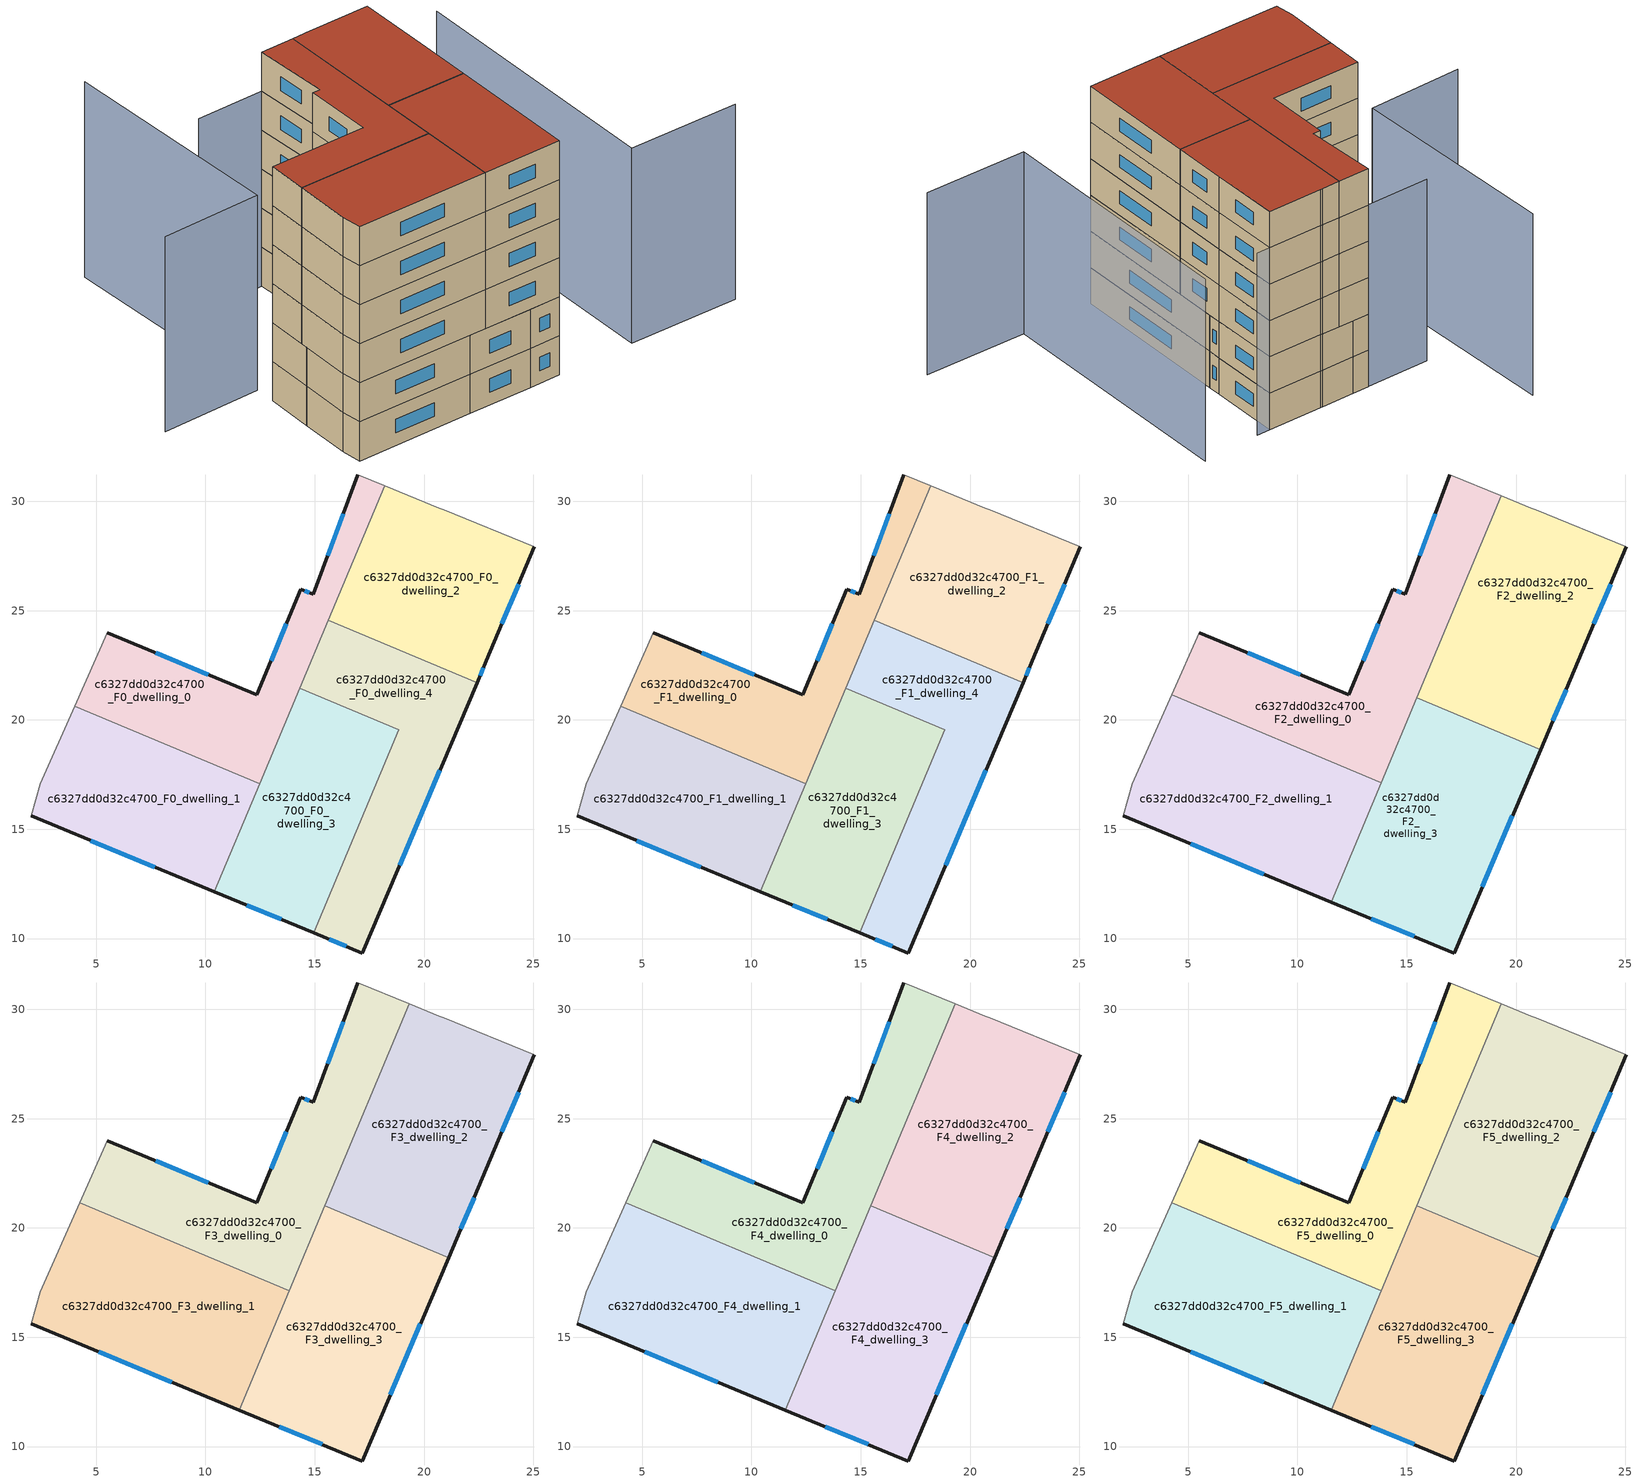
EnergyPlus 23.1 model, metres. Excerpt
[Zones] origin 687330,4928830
c6327dd0d32c4700_F0_dwelling_0
 floor ground (EU_floor_Construction): 18.19,30.71 12.48,17.09 4.02,20.64 5.5,24 12.35,21.15 14.36,25.98 14.94,25.75 16.97,31.21 z0
 wall outside (EU_wall_Construction): 16.97,31.21 14.94,25.75 14.36,25.98 12.35,21.15 5.5,24 z0:3
 wall adiabatic (EU_wall_Construction): 18.19,30.71 16.97,31.21 / 5.5,24 4.02,20.64 z0:3
 wall to c6327dd0d32c4700_F0_dwelling_1 (EU_wall_Construction): 4.02,20.64 12.48,17.09 z0:3
 wall to c6327dd0d32c4700_F0_dwelling_2 (EU_wall_Construction): 15.62,24.57 18.19,30.71 z0:3
 wall to c6327dd0d32c4700_F0_dwelling_4 (EU_wall_Construction): 14.31,21.44 15.62,24.57 z0:3
 wall to c6327dd0d32c4700_F0_dwelling_3 (EU_wall_Construction): 12.48,17.09 14.31,21.44 z0:3
 window (EU_Window_Construction): 14.75,25.82 14.55,25.9 / 16.31,29.43 15.6,27.52 / 10.12,22.07 7.73,23.07 / 13.71,24.41 13,22.72 z0.98:2.02
c6327dd0d32c4700_F0_dwelling_1
 floor ground (EU_floor_Construction): 12.48,17.09 10.4,12.14 2.03,15.61 2.45,17.08 4.02,20.64 z0
 wall outside (EU_wall_Construction): 2.03,15.61 10.4,12.14 z0:3
 wall adiabatic (EU_wall_Construction): 4.02,20.64 2.45,17.08 2.03,15.61 z0:3
 wall to c6327dd0d32c4700_F0_dwelling_3 (EU_wall_Construction): 10.4,12.14 12.48,17.09 z0:3
 window (EU_Window_Construction): 4.75,14.48 7.68,13.27 z0.98:2.02
c6327dd0d32c4700_F0_dwelling_2
 floor ground (EU_floor_Construction): 25.04,27.92 22.85,22.7 22.43,21.71 15.62,24.57 18.19,30.71 20.7,29.7 20.89,29.62 z0
 wall outside (EU_wall_Construction): 22.43,21.71 22.85,22.7 25.04,27.92 z0:3
 wall adiabatic (EU_wall_Construction): 25.04,27.92 20.89,29.62 20.7,29.7 18.19,30.71 z0:3
 wall to c6327dd0d32c4700_F0_dwelling_4 (EU_wall_Construction): 15.62,24.57 22.43,21.71 z0:3
 window (EU_Window_Construction): 23.56,24.39 24.33,26.22 / 22.57,22.03 22.71,22.38 z0.98:2.02
c6327dd0d32c4700_F0_dwelling_3
 floor ground (EU_floor_Construction): 18.84,19.54 14.94,10.26 10.4,12.14 14.31,21.44 z0
 wall outside (EU_wall_Construction): 10.4,12.14 14.94,10.26 z0:3
 wall to c6327dd0d32c4700_F0_dwelling_4 (EU_wall_Construction): 14.94,10.26 18.84,19.54 14.31,21.44 z0:3
 window (EU_Window_Construction): 11.88,11.53 13.47,10.87 z0.98:2.02
c6327dd0d32c4700_F0_dwelling_4
 floor ground (EU_floor_Construction): 22.43,21.71 17.17,9.34 14.94,10.26 18.84,19.54 14.31,21.44 15.62,24.57 z0
 wall outside (EU_wall_Construction): 14.94,10.26 17.17,9.34 22.43,21.71 z0:3
 window (EU_Window_Construction): 18.88,13.36 20.72,17.69 / 15.67,9.96 16.45,9.64 z0.98:2.02
c6327dd0d32c4700_F1_dwelling_0
 floor to c6327dd0d32c4700_F0_dwelling_0 (EU_floor_Construction): 18.19,30.71 12.48,17.09 4.02,20.64 5.5,24 12.35,21.15 14.36,25.98 14.94,25.75 16.97,31.21 z3
 wall outside (EU_wall_Construction): 16.97,31.21 14.94,25.75 14.36,25.98 12.35,21.15 5.5,24 z3:6
 wall adiabatic (EU_wall_Construction): 18.19,30.71 16.97,31.21 / 5.5,24 4.02,20.64 z3:6
 wall to c6327dd0d32c4700_F1_dwelling_1 (EU_wall_Construction): 4.02,20.64 12.48,17.09 z3:6
 wall to c6327dd0d32c4700_F1_dwelling_2 (EU_wall_Construction): 15.62,24.57 18.19,30.71 z3:6
 wall to c6327dd0d32c4700_F1_dwelling_4 (EU_wall_Construction): 14.31,21.44 15.62,24.57 z3:6
 wall to c6327dd0d32c4700_F1_dwelling_3 (EU_wall_Construction): 12.48,17.09 14.31,21.44 z3:6
 window (EU_Window_Construction): 14.75,25.82 14.55,25.9 / 16.31,29.43 15.6,27.52 / 10.12,22.07 7.73,23.07 / 13.71,24.41 13,22.72 z3.98:5.02
c6327dd0d32c4700_F1_dwelling_1
 floor to c6327dd0d32c4700_F0_dwelling_1 (EU_floor_Construction): 12.48,17.09 10.4,12.14 2.03,15.61 2.45,17.08 4.02,20.64 z3
 wall outside (EU_wall_Construction): 2.03,15.61 10.4,12.14 z3:6
 wall adiabatic (EU_wall_Construction): 4.02,20.64 2.45,17.08 2.03,15.61 z3:6
 wall to c6327dd0d32c4700_F1_dwelling_3 (EU_wall_Construction): 10.4,12.14 12.48,17.09 z3:6
 window (EU_Window_Construction): 4.75,14.48 7.68,13.27 z3.98:5.02
c6327dd0d32c4700_F1_dwelling_2
 floor to c6327dd0d32c4700_F0_dwelling_2 (EU_floor_Construction): 25.04,27.92 22.85,22.7 22.43,21.71 15.62,24.57 18.19,30.71 20.7,29.7 20.89,29.62 z3
 wall outside (EU_wall_Construction): 22.43,21.71 22.85,22.7 25.04,27.92 z3:6
 wall adiabatic (EU_wall_Construction): 25.04,27.92 20.89,29.62 20.7,29.7 18.19,30.71 z3:6
 wall to c6327dd0d32c4700_F1_dwelling_4 (EU_wall_Construction): 15.62,24.57 22.43,21.71 z3:6
 window (EU_Window_Construction): 23.56,24.39 24.33,26.22 / 22.57,22.03 22.71,22.38 z3.98:5.02
 ceiling adiabatic (EU_roof_Construction): 16.75,24.1 19.33,30.25 18.19,30.71 15.62,24.57 z6
c6327dd0d32c4700_F1_dwelling_3
 floor to c6327dd0d32c4700_F0_dwelling_3 (EU_floor_Construction): 18.84,19.54 14.94,10.26 10.4,12.14 14.31,21.44 z3
 wall outside (EU_wall_Construction): 10.4,12.14 14.94,10.26 z3:6
 wall to c6327dd0d32c4700_F1_dwelling_4 (EU_wall_Construction): 14.94,10.26 18.84,19.54 14.31,21.44 z3:6
 window (EU_Window_Construction): 11.88,11.53 13.47,10.87 z3.98:5.02
 ceiling adiabatic (EU_roof_Construction): 14.94,10.26 18.84,19.54 15.44,20.97 11.54,11.67 z6; 13.83,17.13 15.44,20.97 14.31,21.44 12.69,17.6 z6
c6327dd0d32c4700_F1_dwelling_4
 floor to c6327dd0d32c4700_F0_dwelling_4 (EU_floor_Construction): 22.43,21.71 17.17,9.34 14.94,10.26 18.84,19.54 14.31,21.44 15.62,24.57 z3
 wall outside (EU_wall_Construction): 14.94,10.26 17.17,9.34 22.43,21.71 z3:6
 window (EU_Window_Construction): 18.88,13.36 20.72,17.69 / 15.67,9.96 16.45,9.64 z3.98:5.02
 ceiling adiabatic (EU_roof_Construction): 15.44,20.97 16.75,24.1 15.62,24.57 14.31,21.44 z6
c6327dd0d32c4700_F2_dwelling_0
 floor to c6327dd0d32c4700_F1_dwelling_0 (EU_floor_Construction): 18.19,30.71 12.69,17.6 4.25,21.15 5.5,24 12.35,21.15 14.36,25.98 14.94,25.75 16.97,31.21 z6
 floor adiabatic (EU_floor_Construction): 19.33,30.25 13.83,17.13 12.69,17.6 18.19,30.71 16.97,31.21 z6
 wall outside (EU_wall_Construction): 16.97,31.21 14.94,25.75 14.36,25.98 12.35,21.15 5.5,24 z6:9
 wall adiabatic (EU_wall_Construction): 19.33,30.25 16.97,31.21 / 5.5,24 4.24,21.15 z6:9
 wall to c6327dd0d32c4700_F2_dwelling_1 (EU_wall_Construction): 4.24,21.15 13.83,17.13 z6:9
 wall to c6327dd0d32c4700_F2_dwelling_2 (EU_wall_Construction): 15.46,21.01 19.33,30.25 z6:9
 wall to c6327dd0d32c4700_F2_dwelling_3 (EU_wall_Construction): 13.83,17.13 15.46,21.01 z6:9
 window (EU_Window_Construction): 16.31,29.43 15.6,27.52 / 10.12,22.07 7.73,23.07 / 13.71,24.41 13,22.72 / 14.75,25.82 14.55,25.9 z6.98:8.02
c6327dd0d32c4700_F2_dwelling_1
 floor to c6327dd0d32c4700_F1_dwelling_1 (EU_floor_Construction): 12.48,17.09 10.4,12.14 2.03,15.61 2.45,17.08 4.02,20.64 z6
 floor to c6327dd0d32c4700_F1_dwelling_0 (EU_floor_Construction): 12.69,17.6 12.48,17.09 4.02,20.64 4.25,21.15 z6
 floor to c6327dd0d32c4700_F1_dwelling_3 (EU_floor_Construction): 13.83,17.13 11.54,11.67 10.4,12.14 12.69,17.6 z6
 wall outside (EU_wall_Construction): 2.03,15.61 11.54,11.67 z6:9
 wall adiabatic (EU_wall_Construction): 4.24,21.15 2.45,17.08 2.03,15.61 z6:9
 wall to c6327dd0d32c4700_F2_dwelling_3 (EU_wall_Construction): 11.54,11.67 13.83,17.13 z6:9
 window (EU_Window_Construction): 5.12,14.33 8.45,12.95 z6.98:8.02
c6327dd0d32c4700_F2_dwelling_2
 floor to c6327dd0d32c4700_F1_dwelling_2 (EU_floor_Construction): 25.04,27.92 22.85,22.7 22.43,21.71 16.75,24.1 19.33,30.25 20.7,29.7 20.89,29.62 z6
 floor to c6327dd0d32c4700_F1_dwelling_4 (EU_floor_Construction): 22.43,21.71 21.12,18.63 15.46,21.01 16.75,24.1 z6
 wall outside (EU_wall_Construction): 21.12,18.63 22.85,22.7 25.04,27.92 z6:9
 wall to c6327dd0d32c4700_F2_dwelling_3 (EU_wall_Construction): 15.46,21.01 21.12,18.63 z6:9
 wall adiabatic (EU_wall_Construction): 25.04,27.92 20.89,29.62 20.7,29.7 19.33,30.25 z6:9
 window (EU_Window_Construction): 21.68,19.96 22.29,21.38 / 23.56,24.39 24.33,26.22 z6.98:8.02
c6327dd0d32c4700_F2_dwelling_3
 floor to c6327dd0d32c4700_F1_dwelling_4 (EU_floor_Construction): 21.12,18.63 17.17,9.34 14.94,10.26 18.84,19.54 15.44,20.97 15.46,21.01 z6
 floor adiabatic (EU_floor_Construction): 18.84,19.54 14.94,10.26 11.54,11.67 15.44,20.97 z6
 wall outside (EU_wall_Construction): 11.54,11.67 17.17,9.34 21.12,18.63 z6:9
 window (EU_Window_Construction): 18.46,12.36 19.84,15.61 / 13.37,10.91 15.34,10.1 z6.98:8.02
c6327dd0d32c4700_F3_dwelling_0
 floor to c6327dd0d32c4700_F2_dwelling_0 (EU_floor_Construction): 19.33,30.25 13.83,17.13 4.24,21.15 5.5,24 12.35,21.15 14.36,25.98 14.94,25.75 16.97,31.21 z9
 wall outside (EU_wall_Construction): 16.97,31.21 14.94,25.75 14.36,25.98 12.35,21.15 5.5,24 z9:12
 wall adiabatic (EU_wall_Construction): 19.33,30.25 16.97,31.21 / 5.5,24 4.24,21.15 z9:12
 wall to c6327dd0d32c4700_F3_dwelling_1 (EU_wall_Construction): 4.24,21.15 13.83,17.13 z9:12
 wall to c6327dd0d32c4700_F3_dwelling_2 (EU_wall_Construction): 15.46,21.01 19.33,30.25 z9:12
 wall to c6327dd0d32c4700_F3_dwelling_3 (EU_wall_Construction): 13.83,17.13 15.46,21.01 z9:12
 window (EU_Window_Construction): 16.31,29.43 15.6,27.52 / 10.12,22.07 7.73,23.07 / 13.71,24.41 13,22.72 / 14.75,25.82 14.55,25.9 z9.98:11.02
c6327dd0d32c4700_F3_dwelling_1
 floor to c6327dd0d32c4700_F2_dwelling_1 (EU_floor_Construction): 13.83,17.13 11.54,11.67 2.03,15.61 2.45,17.08 4.24,21.15 z9
 wall outside (EU_wall_Construction): 2.03,15.61 11.54,11.67 z9:12
 wall adiabatic (EU_wall_Construction): 4.24,21.15 2.45,17.08 2.03,15.61 z9:12
 wall to c6327dd0d32c4700_F3_dwelling_3 (EU_wall_Construction): 11.54,11.67 13.83,17.13 z9:12
 window (EU_Window_Construction): 5.12,14.33 8.45,12.95 z9.98:11.02
c6327dd0d32c4700_F3_dwelling_2
 floor to c6327dd0d32c4700_F2_dwelling_2 (EU_floor_Construction): 25.04,27.92 22.85,22.7 21.12,18.63 15.46,21.01 19.33,30.25 20.7,29.7 20.89,29.62 z9
 wall outside (EU_wall_Construction): 21.12,18.63 22.85,22.7 25.04,27.92 z9:12
 wall to c6327dd0d32c4700_F3_dwelling_3 (EU_wall_Construction): 15.46,21.01 21.12,18.63 z9:12
 wall adiabatic (EU_wall_Construction): 25.04,27.92 20.89,29.62 20.7,29.7 19.33,30.25 z9:12
 window (EU_Window_Construction): 21.68,19.96 22.29,21.38 / 23.56,24.39 24.33,26.22 z9.98:11.02
c6327dd0d32c4700_F3_dwelling_3
 floor to c6327dd0d32c4700_F2_dwelling_3 (EU_floor_Construction): 21.12,18.63 17.17,9.34 11.54,11.67 15.46,21.01 z9
 wall outside (EU_wall_Construction): 11.54,11.67 17.17,9.34 21.12,18.63 z9:12
 window (EU_Window_Construction): 18.46,12.36 19.84,15.61 / 13.37,10.91 15.34,10.1 z9.98:11.02
c6327dd0d32c4700_F4_dwelling_0
 floor to c6327dd0d32c4700_F3_dwelling_0 (EU_floor_Construction): 19.33,30.25 13.83,17.13 4.24,21.15 5.5,24 12.35,21.15 14.36,25.98 14.94,25.75 16.97,31.21 z12
 wall outside (EU_wall_Construction): 16.97,31.21 14.94,25.75 14.36,25.98 12.35,21.15 5.5,24 z12:15
 wall adiabatic (EU_wall_Construction): 19.33,30.25 16.97,31.21 / 5.5,24 4.24,21.15 z12:15
 wall to c6327dd0d32c4700_F4_dwelling_1 (EU_wall_Construction): 4.24,21.15 13.83,17.13 z12:15
 wall to c6327dd0d32c4700_F4_dwelling_2 (EU_wall_Construction): 15.46,21.01 19.33,30.25 z12:15
 wall to c6327dd0d32c4700_F4_dwelling_3 (EU_wall_Construction): 13.83,17.13 15.46,21.01 z12:15
 window (EU_Window_Construction): 16.31,29.43 15.6,27.52 / 10.12,22.07 7.73,23.07 / 13.71,24.41 13,22.72 / 14.75,25.82 14.55,25.9 z12.98:14.02
c6327dd0d32c4700_F4_dwelling_1
 floor to c6327dd0d32c4700_F3_dwelling_1 (EU_floor_Construction): 13.83,17.13 11.54,11.67 2.03,15.61 2.45,17.08 4.24,21.15 z12
 wall outside (EU_wall_Construction): 2.03,15.61 11.54,11.67 z12:15
 wall adiabatic (EU_wall_Construction): 4.24,21.15 2.45,17.08 2.03,15.61 z12:15
 wall to c6327dd0d32c4700_F4_dwelling_3 (EU_wall_Construction): 11.54,11.67 13.83,17.13 z12:15
 window (EU_Window_Construction): 5.12,14.33 8.45,12.95 z12.98:14.02
c6327dd0d32c4700_F4_dwelling_2
 floor to c6327dd0d32c4700_F3_dwelling_2 (EU_floor_Construction): 25.04,27.92 22.85,22.7 21.12,18.63 15.46,21.01 19.33,30.25 20.7,29.7 20.89,29.62 z12
 wall outside (EU_wall_Construction): 21.12,18.63 22.85,22.7 25.04,27.92 z12:15
 wall to c6327dd0d32c4700_F4_dwelling_3 (EU_wall_Construction): 15.46,21.01 21.12,18.63 z12:15
 wall adiabatic (EU_wall_Construction): 25.04,27.92 20.89,29.62 20.7,29.7 19.33,30.25 z12:15
 window (EU_Window_Construction): 21.68,19.96 22.29,21.38 / 23.56,24.39 24.33,26.22 z12.98:14.02
c6327dd0d32c4700_F4_dwelling_3
 floor to c6327dd0d32c4700_F3_dwelling_3 (EU_floor_Construction): 21.12,18.63 17.17,9.34 11.54,11.67 15.46,21.01 z12
 wall outside (EU_wall_Construction): 11.54,11.67 17.17,9.34 21.12,18.63 z12:15
 window (EU_Window_Construction): 18.46,12.36 19.84,15.61 / 13.37,10.91 15.34,10.1 z12.98:14.02
c6327dd0d32c4700_F5_dwelling_0
 floor to c6327dd0d32c4700_F4_dwelling_0 (EU_floor_Construction): 19.33,30.25 13.83,17.13 4.24,21.15 5.5,24 12.35,21.15 14.36,25.98 14.94,25.75 16.97,31.21 z15
 wall outside (EU_wall_Construction): 16.97,31.21 14.94,25.75 14.36,25.98 12.35,21.15 5.5,24 z15:18
 wall adiabatic (EU_wall_Construction): 19.33,30.25 16.97,31.21 / 5.5,24 4.24,21.15 z15:18
 wall to c6327dd0d32c4700_F5_dwelling_1 (EU_wall_Construction): 4.24,21.15 13.83,17.13 z15:18
 wall to c6327dd0d32c4700_F5_dwelling_2 (EU_wall_Construction): 15.46,21.01 19.33,30.25 z15:18
 wall to c6327dd0d32c4700_F5_dwelling_3 (EU_wall_Construction): 13.83,17.13 15.46,21.01 z15:18
 window (EU_Window_Construction): 16.31,29.43 15.6,27.52 / 10.12,22.07 7.73,23.07 / 13.71,24.41 13,22.72 / 14.75,25.82 14.55,25.9 z15.98:17.02
 roof outside (EU_roof_Construction): 13.83,17.13 19.33,30.25 16.97,31.21 14.94,25.75 14.36,25.98 12.35,21.15 5.5,24 4.24,21.15 z18
c6327dd0d32c4700_F5_dwelling_1
 floor to c6327dd0d32c4700_F4_dwelling_1 (EU_floor_Construction): 13.83,17.13 11.54,11.67 2.03,15.61 2.45,17.08 4.24,21.15 z15
 wall outside (EU_wall_Construction): 2.03,15.61 11.54,11.67 z15:18
 wall adiabatic (EU_wall_Construction): 4.24,21.15 2.45,17.08 2.03,15.61 z15:18
 wall to c6327dd0d32c4700_F5_dwelling_3 (EU_wall_Construction): 11.54,11.67 13.83,17.13 z15:18
 window (EU_Window_Construction): 5.12,14.33 8.45,12.95 z15.98:17.02
 roof outside (EU_roof_Construction): 11.54,11.67 13.83,17.13 4.24,21.15 2.45,17.08 2.03,15.61 z18
c6327dd0d32c4700_F5_dwelling_2
 floor to c6327dd0d32c4700_F4_dwelling_2 (EU_floor_Construction): 25.04,27.92 22.85,22.7 21.12,18.63 15.46,21.01 19.33,30.25 20.7,29.7 20.89,29.62 z15
 wall outside (EU_wall_Construction): 21.12,18.63 22.85,22.7 25.04,27.92 z15:18
 wall to c6327dd0d32c4700_F5_dwelling_3 (EU_wall_Construction): 15.46,21.01 21.12,18.63 z15:18
 wall adiabatic (EU_wall_Construction): 25.04,27.92 20.89,29.62 20.7,29.7 19.33,30.25 z15:18
 window (EU_Window_Construction): 21.68,19.96 22.29,21.38 / 23.56,24.39 24.33,26.22 z15.98:17.02
 roof outside (EU_roof_Construction): 21.12,18.63 22.85,22.7 25.04,27.92 20.89,29.62 20.7,29.7 19.33,30.25 15.46,21.01 z18
c6327dd0d32c4700_F5_dwelling_3
 floor to c6327dd0d32c4700_F4_dwelling_3 (EU_floor_Construction): 21.12,18.63 17.17,9.34 11.54,11.67 15.46,21.01 z15
 wall outside (EU_wall_Construction): 11.54,11.67 17.17,9.34 21.12,18.63 z15:18
 window (EU_Window_Construction): 18.46,12.36 19.84,15.61 / 13.37,10.91 15.34,10.1 z15.98:17.02
 roof outside (EU_roof_Construction): 17.17,9.34 21.12,18.63 15.46,21.01 11.54,11.67 z18
shading: 30.52,3.81 22.72,7.11 / 22.72,7.11 30.7,25.97 / 26.06,27.52 12.13,33.17 / 12.34,41.7 6.11,25.46 / 6.11,25.46 -1.09,28.22 z0:15
[Building]
EU S2 Campaign: North Axis=0; Terrain=City; Solar Distribution=FullExterior
[Site:Location]
Bologna: Latitude=44.5; Longitude=11.25; Time Zone=1; Elevation=37
[SizingPeriod:WeatherFileDays]
AnnualSizingPeriod: Begin Month=1; Begin Day of Month=1; End Month=12; End Day of Month=31; Day of Week for Start Day=Monday; Use Weather File Daylight Saving Period=No; Use Weather File Rain and Snow Indicators=No
[MATERIAL]
EU_InternalMass_Material: Roughness=MediumRough; Thickness=0.1; Conductivity=1; Density=1800; Specific Heat=900; Thermal Absorptance=0.9; Solar Absorptance=0.7; Visible Absorptance=0.7
[MATERIAL:NOMASS] Roughness=MediumRough; Thermal Absorptance=0.9; Solar Absorptance=0.7; Visible Absorptance=0.7
Name | Thermal Resistance
EU_wall_NoMass | 0.905828
EU_roof_NoMass | 0.37593
EU_floor_NoMass | 0.67114
[WINDOWMATERIAL:SIMPLEGLAZINGSYSTEM]
EU_Window_SimpleGlazing: UFactor=4.52486; Solar Heat Gain Coefficient=0.85; Visible Transmittance=0.85
[CONSTRUCTION]
EU_wall_Construction: EU_wall_NoMass
EU_roof_Construction: EU_roof_NoMass
EU_floor_Construction: EU_floor_NoMass
EU_Window_Construction: EU_Window_SimpleGlazing
EU_InternalMass_Construction: EU_InternalMass_Material
[ZONE] Type=1; Multiplier=1; Ceiling Height=autocalculate; Floor Area=autocalculate; Part of Total Floor Area=Yes
Name | Volume
c6327dd0d32c4700_F0_dwelling_0; c6327dd0d32c4700_F1_dwelling_0 | 148.601
c6327dd0d32c4700_F2_dwelling_0; c6327dd0d32c4700_F3_dwelling_0; c6327dd0d32c4700_F4_dwelling_0; c6327dd0d32c4700_F5_dwelling_0; c6327dd0d32c4700_F2_dwelling_3; c6327dd0d32c4700_F3_dwelling_3; c6327dd0d32c4700_F4_dwelling_3; c6327dd0d32c4700_F5_dwelling_3 | 185.747
c6327dd0d32c4700_F0_dwelling_1; c6327dd0d32c4700_F1_dwelling_1 | 148.592
c6327dd0d32c4700_F2_dwelling_1; c6327dd0d32c4700_F3_dwelling_1; c6327dd0d32c4700_F4_dwelling_1; c6327dd0d32c4700_F5_dwelling_1 | 185.749
c6327dd0d32c4700_F0_dwelling_2; c6327dd0d32c4700_F1_dwelling_2 | 148.612
c6327dd0d32c4700_F2_dwelling_2; c6327dd0d32c4700_F3_dwelling_2; c6327dd0d32c4700_F4_dwelling_2; c6327dd0d32c4700_F5_dwelling_2 | 185.751
c6327dd0d32c4700_F0_dwelling_3; c6327dd0d32c4700_F1_dwelling_3; c6327dd0d32c4700_F0_dwelling_4; c6327dd0d32c4700_F1_dwelling_4 | 148.595
[INTERNALMASS] Construction=EU_InternalMass_Construction
Name | Zone or ZoneList | Surface Area
c6327dd0d32c4700_F0_dwelling_0_EU_InternalMass | c6327dd0d32c4700_F0_dwelling_0 | 49.5349
c6327dd0d32c4700_F0_dwelling_1_EU_InternalMass | c6327dd0d32c4700_F0_dwelling_1 | 49.5278
c6327dd0d32c4700_F0_dwelling_2_EU_InternalMass | c6327dd0d32c4700_F0_dwelling_2 | 49.5367
c6327dd0d32c4700_F0_dwelling_3_EU_InternalMass | c6327dd0d32c4700_F0_dwelling_3 | 49.5306
c6327dd0d32c4700_F0_dwelling_4_EU_InternalMass | c6327dd0d32c4700_F0_dwelling_4 | 49.5315
c6327dd0d32c4700_F1_dwelling_0_EU_InternalMass | c6327dd0d32c4700_F1_dwelling_0 | 49.5349
c6327dd0d32c4700_F1_dwelling_1_EU_InternalMass | c6327dd0d32c4700_F1_dwelling_1 | 49.5278
c6327dd0d32c4700_F1_dwelling_2_EU_InternalMass | c6327dd0d32c4700_F1_dwelling_2 | 49.5367
c6327dd0d32c4700_F1_dwelling_3_EU_InternalMass | c6327dd0d32c4700_F1_dwelling_3 | 49.5306
c6327dd0d32c4700_F1_dwelling_4_EU_InternalMass | c6327dd0d32c4700_F1_dwelling_4 | 49.5315
c6327dd0d32c4700_F2_dwelling_0_EU_InternalMass | c6327dd0d32c4700_F2_dwelling_0 | 61.9159
c6327dd0d32c4700_F2_dwelling_1_EU_InternalMass | c6327dd0d32c4700_F2_dwelling_1 | 61.916
c6327dd0d32c4700_F2_dwelling_2_EU_InternalMass | c6327dd0d32c4700_F2_dwelling_2 | 61.9171
c6327dd0d32c4700_F2_dwelling_3_EU_InternalMass | c6327dd0d32c4700_F2_dwelling_3 | 61.9158
c6327dd0d32c4700_F3_dwelling_0_EU_InternalMass | c6327dd0d32c4700_F3_dwelling_0 | 61.9159
c6327dd0d32c4700_F3_dwelling_1_EU_InternalMass | c6327dd0d32c4700_F3_dwelling_1 | 61.916
c6327dd0d32c4700_F3_dwelling_2_EU_InternalMass | c6327dd0d32c4700_F3_dwelling_2 | 61.9171
c6327dd0d32c4700_F3_dwelling_3_EU_InternalMass | c6327dd0d32c4700_F3_dwelling_3 | 61.9158
c6327dd0d32c4700_F4_dwelling_0_EU_InternalMass | c6327dd0d32c4700_F4_dwelling_0 | 61.9159
c6327dd0d32c4700_F4_dwelling_1_EU_InternalMass | c6327dd0d32c4700_F4_dwelling_1 | 61.916
c6327dd0d32c4700_F4_dwelling_2_EU_InternalMass | c6327dd0d32c4700_F4_dwelling_2 | 61.9171
c6327dd0d32c4700_F4_dwelling_3_EU_InternalMass | c6327dd0d32c4700_F4_dwelling_3 | 61.9158
c6327dd0d32c4700_F5_dwelling_0_EU_InternalMass | c6327dd0d32c4700_F5_dwelling_0 | 61.9159
c6327dd0d32c4700_F5_dwelling_1_EU_InternalMass | c6327dd0d32c4700_F5_dwelling_1 | 61.916
c6327dd0d32c4700_F5_dwelling_2_EU_InternalMass | c6327dd0d32c4700_F5_dwelling_2 | 61.9171
c6327dd0d32c4700_F5_dwelling_3_EU_InternalMass | c6327dd0d32c4700_F5_dwelling_3 | 61.9158
[OTHEREQUIPMENT] Fuel Type=Electricity; Design Level Calculation Method=Watts/Area; Power per Zone Floor Area=1; Fraction Latent=0; Fraction Radiant=0; Fraction Lost=0; Carbon Dioxide Generation Rate=0; EndUse Subcategory=EU_Step8_InternalGains
Name | Zone or ZoneList or Space or SpaceList | Schedule
EU_Step8_InternalGain_c6327dd0d32c4700_F0_dwelling_0_f000 | c6327dd0d32c4700_F0_dwelling_0 | EU_Step8_GainSchedule_c6327dd0d32c4700_F0_dwelling_0_f000
EU_Step8_InternalGain_c6327dd0d32c4700_F0_dwelling_1_f000 | c6327dd0d32c4700_F0_dwelling_1 | EU_Step8_GainSchedule_c6327dd0d32c4700_F0_dwelling_1_f000
EU_Step8_InternalGain_c6327dd0d32c4700_F0_dwelling_2_f000 | c6327dd0d32c4700_F0_dwelling_2 | EU_Step8_GainSchedule_c6327dd0d32c4700_F0_dwelling_2_f000
EU_Step8_InternalGain_c6327dd0d32c4700_F0_dwelling_3_f000 | c6327dd0d32c4700_F0_dwelling_3 | EU_Step8_GainSchedule_c6327dd0d32c4700_F0_dwelling_3_f000
EU_Step8_InternalGain_c6327dd0d32c4700_F0_dwelling_4_f000 | c6327dd0d32c4700_F0_dwelling_4 | EU_Step8_GainSchedule_c6327dd0d32c4700_F0_dwelling_4_f000
EU_Step8_InternalGain_c6327dd0d32c4700_F1_dwelling_0_f000 | c6327dd0d32c4700_F1_dwelling_0 | EU_Step8_GainSchedule_c6327dd0d32c4700_F1_dwelling_0_f000
EU_Step8_InternalGain_c6327dd0d32c4700_F1_dwelling_1_f000 | c6327dd0d32c4700_F1_dwelling_1 | EU_Step8_GainSchedule_c6327dd0d32c4700_F1_dwelling_1_f000
EU_Step8_InternalGain_c6327dd0d32c4700_F1_dwelling_2_f000 | c6327dd0d32c4700_F1_dwelling_2 | EU_Step8_GainSchedule_c6327dd0d32c4700_F1_dwelling_2_f000
EU_Step8_InternalGain_c6327dd0d32c4700_F1_dwelling_3_f000 | c6327dd0d32c4700_F1_dwelling_3 | EU_Step8_GainSchedule_c6327dd0d32c4700_F1_dwelling_3_f000
EU_Step8_InternalGain_c6327dd0d32c4700_F1_dwelling_4_f000 | c6327dd0d32c4700_F1_dwelling_4 | EU_Step8_GainSchedule_c6327dd0d32c4700_F1_dwelling_4_f000
EU_Step8_InternalGain_c6327dd0d32c4700_F2_dwelling_0_f000 | c6327dd0d32c4700_F2_dwelling_0 | EU_Step8_GainSchedule_c6327dd0d32c4700_F2_dwelling_0_f000
EU_Step8_InternalGain_c6327dd0d32c4700_F2_dwelling_1_f000 | c6327dd0d32c4700_F2_dwelling_1 | EU_Step8_GainSchedule_c6327dd0d32c4700_F2_dwelling_1_f000
EU_Step8_InternalGain_c6327dd0d32c4700_F2_dwelling_2_f000 | c6327dd0d32c4700_F2_dwelling_2 | EU_Step8_GainSchedule_c6327dd0d32c4700_F2_dwelling_2_f000
EU_Step8_InternalGain_c6327dd0d32c4700_F2_dwelling_3_f000 | c6327dd0d32c4700_F2_dwelling_3 | EU_Step8_GainSchedule_c6327dd0d32c4700_F2_dwelling_3_f000
EU_Step8_InternalGain_c6327dd0d32c4700_F3_dwelling_0_f000 | c6327dd0d32c4700_F3_dwelling_0 | EU_Step8_GainSchedule_c6327dd0d32c4700_F3_dwelling_0_f000
EU_Step8_InternalGain_c6327dd0d32c4700_F3_dwelling_1_f000 | c6327dd0d32c4700_F3_dwelling_1 | EU_Step8_GainSchedule_c6327dd0d32c4700_F3_dwelling_1_f000
EU_Step8_InternalGain_c6327dd0d32c4700_F3_dwelling_2_f000 | c6327dd0d32c4700_F3_dwelling_2 | EU_Step8_GainSchedule_c6327dd0d32c4700_F3_dwelling_2_f000
EU_Step8_InternalGain_c6327dd0d32c4700_F3_dwelling_3_f000 | c6327dd0d32c4700_F3_dwelling_3 | EU_Step8_GainSchedule_c6327dd0d32c4700_F3_dwelling_3_f000
EU_Step8_InternalGain_c6327dd0d32c4700_F4_dwelling_0_f000 | c6327dd0d32c4700_F4_dwelling_0 | EU_Step8_GainSchedule_c6327dd0d32c4700_F4_dwelling_0_f000
EU_Step8_InternalGain_c6327dd0d32c4700_F4_dwelling_1_f000 | c6327dd0d32c4700_F4_dwelling_1 | EU_Step8_GainSchedule_c6327dd0d32c4700_F4_dwelling_1_f000
EU_Step8_InternalGain_c6327dd0d32c4700_F4_dwelling_2_f000 | c6327dd0d32c4700_F4_dwelling_2 | EU_Step8_GainSchedule_c6327dd0d32c4700_F4_dwelling_2_f000
EU_Step8_InternalGain_c6327dd0d32c4700_F4_dwelling_3_f000 | c6327dd0d32c4700_F4_dwelling_3 | EU_Step8_GainSchedule_c6327dd0d32c4700_F4_dwelling_3_f000
EU_Step8_InternalGain_c6327dd0d32c4700_F5_dwelling_0_f000 | c6327dd0d32c4700_F5_dwelling_0 | EU_Step8_GainSchedule_c6327dd0d32c4700_F5_dwelling_0_f000
EU_Step8_InternalGain_c6327dd0d32c4700_F5_dwelling_1_f000 | c6327dd0d32c4700_F5_dwelling_1 | EU_Step8_GainSchedule_c6327dd0d32c4700_F5_dwelling_1_f000
EU_Step8_InternalGain_c6327dd0d32c4700_F5_dwelling_2_f000 | c6327dd0d32c4700_F5_dwelling_2 | EU_Step8_GainSchedule_c6327dd0d32c4700_F5_dwelling_2_f000
EU_Step8_InternalGain_c6327dd0d32c4700_F5_dwelling_3_f000 | c6327dd0d32c4700_F5_dwelling_3 | EU_Step8_GainSchedule_c6327dd0d32c4700_F5_dwelling_3_f000
[ZONEVENTILATION:DESIGNFLOWRATE] Schedule=EU_AlwaysOn; Design Flow Rate Calculation Method=AirChanges/Hour; Air Changes per Hour=0.73129; Ventilation Type=Natural; Fan Pressure Rise=0; Fan Total Efficiency=1; Constant Term Coefficient=1; Temperature Term Coefficient=0; Velocity Term Coefficient=0; Velocity Squared Term Coefficient=0; Minimum Indoor Temperature=-100; Maximum Indoor Temperature=100; Delta Temperature=-100; Minimum Outdoor Temperature=-100; Maximum Outdoor Temperature=100; Maximum Wind Speed=40
Name | Zone or ZoneList or Space or SpaceList
EU_ConstantAir_c6327dd0d32c4700_F0_dwelling_0 | c6327dd0d32c4700_F0_dwelling_0
EU_ConstantAir_c6327dd0d32c4700_F0_dwelling_1 | c6327dd0d32c4700_F0_dwelling_1
EU_ConstantAir_c6327dd0d32c4700_F0_dwelling_2 | c6327dd0d32c4700_F0_dwelling_2
EU_ConstantAir_c6327dd0d32c4700_F0_dwelling_3 | c6327dd0d32c4700_F0_dwelling_3
EU_ConstantAir_c6327dd0d32c4700_F0_dwelling_4 | c6327dd0d32c4700_F0_dwelling_4
EU_ConstantAir_c6327dd0d32c4700_F1_dwelling_0 | c6327dd0d32c4700_F1_dwelling_0
EU_ConstantAir_c6327dd0d32c4700_F1_dwelling_1 | c6327dd0d32c4700_F1_dwelling_1
EU_ConstantAir_c6327dd0d32c4700_F1_dwelling_2 | c6327dd0d32c4700_F1_dwelling_2
EU_ConstantAir_c6327dd0d32c4700_F1_dwelling_3 | c6327dd0d32c4700_F1_dwelling_3
EU_ConstantAir_c6327dd0d32c4700_F1_dwelling_4 | c6327dd0d32c4700_F1_dwelling_4
EU_ConstantAir_c6327dd0d32c4700_F2_dwelling_0 | c6327dd0d32c4700_F2_dwelling_0
EU_ConstantAir_c6327dd0d32c4700_F2_dwelling_1 | c6327dd0d32c4700_F2_dwelling_1
EU_ConstantAir_c6327dd0d32c4700_F2_dwelling_2 | c6327dd0d32c4700_F2_dwelling_2
EU_ConstantAir_c6327dd0d32c4700_F2_dwelling_3 | c6327dd0d32c4700_F2_dwelling_3
EU_ConstantAir_c6327dd0d32c4700_F3_dwelling_0 | c6327dd0d32c4700_F3_dwelling_0
EU_ConstantAir_c6327dd0d32c4700_F3_dwelling_1 | c6327dd0d32c4700_F3_dwelling_1
EU_ConstantAir_c6327dd0d32c4700_F3_dwelling_2 | c6327dd0d32c4700_F3_dwelling_2
EU_ConstantAir_c6327dd0d32c4700_F3_dwelling_3 | c6327dd0d32c4700_F3_dwelling_3
EU_ConstantAir_c6327dd0d32c4700_F4_dwelling_0 | c6327dd0d32c4700_F4_dwelling_0
EU_ConstantAir_c6327dd0d32c4700_F4_dwelling_1 | c6327dd0d32c4700_F4_dwelling_1
EU_ConstantAir_c6327dd0d32c4700_F4_dwelling_2 | c6327dd0d32c4700_F4_dwelling_2
EU_ConstantAir_c6327dd0d32c4700_F4_dwelling_3 | c6327dd0d32c4700_F4_dwelling_3
EU_ConstantAir_c6327dd0d32c4700_F5_dwelling_0 | c6327dd0d32c4700_F5_dwelling_0
EU_ConstantAir_c6327dd0d32c4700_F5_dwelling_1 | c6327dd0d32c4700_F5_dwelling_1
EU_ConstantAir_c6327dd0d32c4700_F5_dwelling_2 | c6327dd0d32c4700_F5_dwelling_2
EU_ConstantAir_c6327dd0d32c4700_F5_dwelling_3 | c6327dd0d32c4700_F5_dwelling_3
[HVACTEMPLATE:THERMOSTAT] Constant Heating Setpoint=20; Constant Cooling Setpoint=50
EU_HeatOnly_c6327dd0d32c4700_F0_dwelling_0; EU_HeatOnly_c6327dd0d32c4700_F0_dwelling_1; EU_HeatOnly_c6327dd0d32c4700_F0_dwelling_2; EU_HeatOnly_c6327dd0d32c4700_F0_dwelling_3; EU_HeatOnly_c6327dd0d32c4700_F0_dwelling_4; EU_HeatOnly_c6327dd0d32c4700_F1_dwelling_0; EU_HeatOnly_c6327dd0d32c4700_F1_dwelling_1; EU_HeatOnly_c6327dd0d32c4700_F1_dwelling_2; EU_HeatOnly_c6327dd0d32c4700_F1_dwelling_3; EU_HeatOnly_c6327dd0d32c4700_F1_dwelling_4; EU_HeatOnly_c6327dd0d32c4700_F2_dwelling_0; EU_HeatOnly_c6327dd0d32c4700_F2_dwelling_1; EU_HeatOnly_c6327dd0d32c4700_F2_dwelling_2; EU_HeatOnly_c6327dd0d32c4700_F2_dwelling_3; EU_HeatOnly_c6327dd0d32c4700_F3_dwelling_0; EU_HeatOnly_c6327dd0d32c4700_F3_dwelling_1; EU_HeatOnly_c6327dd0d32c4700_F3_dwelling_2; EU_HeatOnly_c6327dd0d32c4700_F3_dwelling_3; EU_HeatOnly_c6327dd0d32c4700_F4_dwelling_0; EU_HeatOnly_c6327dd0d32c4700_F4_dwelling_1; EU_HeatOnly_c6327dd0d32c4700_F4_dwelling_2; EU_HeatOnly_c6327dd0d32c4700_F4_dwelling_3; EU_HeatOnly_c6327dd0d32c4700_F5_dwelling_0; EU_HeatOnly_c6327dd0d32c4700_F5_dwelling_1; EU_HeatOnly_c6327dd0d32c4700_F5_dwelling_2; EU_HeatOnly_c6327dd0d32c4700_F5_dwelling_3
[HVACTEMPLATE:ZONE:IDEALLOADSAIRSYSTEM] System Availability Schedule=EU_AlwaysOn; Maximum Heating Supply Air Temperature=50; Minimum Cooling Supply Air Temperature=13; Maximum Heating Supply Air Humidity Ratio=0.0156; Minimum Cooling Supply Air Humidity Ratio=0.0077; Heating Limit=NoLimit; Cooling Limit=NoLimit; Heating Availability Schedule=EU_AlwaysOn; Cooling Availability Schedule=EU_CoolingOff; Dehumidification Control Type=ConstantSensibleHeatRatio; Cooling Sensible Heat Ratio=0.7; Dehumidification Setpoint=60; Humidification Control Type=None; Humidification Setpoint=30; Outdoor Air Method=None; Outdoor Air Flow Rate per Person=0.00944; Outdoor Air Flow Rate per Zone Floor Area=0; Outdoor Air Flow Rate per Zone=0; Demand Controlled Ventilation Type=None; Outdoor Air Economizer Type=NoEconomizer; Heat Recovery Type=None; Sensible Heat Recovery Effectiveness=0.7; Latent Heat Recovery Effectiveness=0.65
Name | Template Thermostat
c6327dd0d32c4700_F0_dwelling_0 | EU_HeatOnly_c6327dd0d32c4700_F0_dwelling_0
c6327dd0d32c4700_F0_dwelling_1 | EU_HeatOnly_c6327dd0d32c4700_F0_dwelling_1
c6327dd0d32c4700_F0_dwelling_2 | EU_HeatOnly_c6327dd0d32c4700_F0_dwelling_2
c6327dd0d32c4700_F0_dwelling_3 | EU_HeatOnly_c6327dd0d32c4700_F0_dwelling_3
c6327dd0d32c4700_F0_dwelling_4 | EU_HeatOnly_c6327dd0d32c4700_F0_dwelling_4
c6327dd0d32c4700_F1_dwelling_0 | EU_HeatOnly_c6327dd0d32c4700_F1_dwelling_0
c6327dd0d32c4700_F1_dwelling_1 | EU_HeatOnly_c6327dd0d32c4700_F1_dwelling_1
c6327dd0d32c4700_F1_dwelling_2 | EU_HeatOnly_c6327dd0d32c4700_F1_dwelling_2
c6327dd0d32c4700_F1_dwelling_3 | EU_HeatOnly_c6327dd0d32c4700_F1_dwelling_3
c6327dd0d32c4700_F1_dwelling_4 | EU_HeatOnly_c6327dd0d32c4700_F1_dwelling_4
c6327dd0d32c4700_F2_dwelling_0 | EU_HeatOnly_c6327dd0d32c4700_F2_dwelling_0
c6327dd0d32c4700_F2_dwelling_1 | EU_HeatOnly_c6327dd0d32c4700_F2_dwelling_1
c6327dd0d32c4700_F2_dwelling_2 | EU_HeatOnly_c6327dd0d32c4700_F2_dwelling_2
c6327dd0d32c4700_F2_dwelling_3 | EU_HeatOnly_c6327dd0d32c4700_F2_dwelling_3
c6327dd0d32c4700_F3_dwelling_0 | EU_HeatOnly_c6327dd0d32c4700_F3_dwelling_0
c6327dd0d32c4700_F3_dwelling_1 | EU_HeatOnly_c6327dd0d32c4700_F3_dwelling_1
c6327dd0d32c4700_F3_dwelling_2 | EU_HeatOnly_c6327dd0d32c4700_F3_dwelling_2
c6327dd0d32c4700_F3_dwelling_3 | EU_HeatOnly_c6327dd0d32c4700_F3_dwelling_3
c6327dd0d32c4700_F4_dwelling_0 | EU_HeatOnly_c6327dd0d32c4700_F4_dwelling_0
c6327dd0d32c4700_F4_dwelling_1 | EU_HeatOnly_c6327dd0d32c4700_F4_dwelling_1
c6327dd0d32c4700_F4_dwelling_2 | EU_HeatOnly_c6327dd0d32c4700_F4_dwelling_2
c6327dd0d32c4700_F4_dwelling_3 | EU_HeatOnly_c6327dd0d32c4700_F4_dwelling_3
c6327dd0d32c4700_F5_dwelling_0 | EU_HeatOnly_c6327dd0d32c4700_F5_dwelling_0
c6327dd0d32c4700_F5_dwelling_1 | EU_HeatOnly_c6327dd0d32c4700_F5_dwelling_1
c6327dd0d32c4700_F5_dwelling_2 | EU_HeatOnly_c6327dd0d32c4700_F5_dwelling_2
c6327dd0d32c4700_F5_dwelling_3 | EU_HeatOnly_c6327dd0d32c4700_F5_dwelling_3
[SIZING:ZONE] Zone Cooling Design Supply Air Temperature Input Method=SupplyAirTemperature; Zone Cooling Design Supply Air Temperature=13; Zone Heating Design Supply Air Temperature Input Method=SupplyAirTemperature; Zone Heating Design Supply Air Temperature=50; Zone Cooling Design Supply Air Humidity Ratio=0.008; Zone Heating Design Supply Air Humidity Ratio=0.008; Cooling Design Air Flow Method=DesignDay; Cooling Design Air Flow Rate=0; Cooling Minimum Air Flow per Zone Floor Area=0.000762; Cooling Minimum Air Flow=0; Cooling Minimum Air Flow Fraction=0.2; Heating Design Air Flow Method=DesignDay; Heating Design Air Flow Rate=0; Heating Maximum Air Flow per Zone Floor Area=0.002032; Heating Maximum Air Flow=0.141576; Heating Maximum Air Flow Fraction=0.3; Account for Dedicated Outdoor Air System=No; Dedicated Outdoor Air System Control Strategy=NeutralSupplyAir; Dedicated Outdoor Air Low Setpoint Temperature for Design=autosize; Dedicated Outdoor Air High Setpoint Temperature for Design=autosize; Zone Load Sizing Method=Sensible Load Only No Latent Load; Zone Latent Cooling Design Supply Air Humidity Ratio Input Method=HumidityRatioDifference; Zone Cooling Design Supply Air Humidity Ratio Difference=0.005; Zone Latent Heating Design Supply Air Humidity Ratio Input Method=HumidityRatioDifference; Zone Humidification Design Supply Air Humidity Ratio Difference=0.005
c6327dd0d32c4700_F0_dwelling_0; c6327dd0d32c4700_F0_dwelling_1; c6327dd0d32c4700_F0_dwelling_2; c6327dd0d32c4700_F0_dwelling_3; c6327dd0d32c4700_F0_dwelling_4; c6327dd0d32c4700_F1_dwelling_0; c6327dd0d32c4700_F1_dwelling_1; c6327dd0d32c4700_F1_dwelling_2; c6327dd0d32c4700_F1_dwelling_3; c6327dd0d32c4700_F1_dwelling_4; c6327dd0d32c4700_F2_dwelling_0; c6327dd0d32c4700_F2_dwelling_1; c6327dd0d32c4700_F2_dwelling_2; c6327dd0d32c4700_F2_dwelling_3; c6327dd0d32c4700_F3_dwelling_0; c6327dd0d32c4700_F3_dwelling_1; c6327dd0d32c4700_F3_dwelling_2; c6327dd0d32c4700_F3_dwelling_3; c6327dd0d32c4700_F4_dwelling_0; c6327dd0d32c4700_F4_dwelling_1; c6327dd0d32c4700_F4_dwelling_2; c6327dd0d32c4700_F4_dwelling_3; c6327dd0d32c4700_F5_dwelling_0; c6327dd0d32c4700_F5_dwelling_1; c6327dd0d32c4700_F5_dwelling_2; c6327dd0d32c4700_F5_dwelling_3
[SCHEDULE:CONSTANT]
Name | Hourly Value
EU_AlwaysOn | 1
EU_CoolingOff | 0
[SCHEDULE:FILE] Column Number=1; Rows to Skip at Top=0; Number of Hours of Data=8760; Column Separator=Comma; Interpolate to Timestep=No; Minutes per Item=60; Adjust Schedule for Daylight Savings=Yes
Name | File
EU_Step8_GainSchedule_c6327dd0d32c4700_F0_dwelling_0_f000 | ../../schedules/c6327dd0d32c4700/c6327dd0d32c4700_F0_dwelling_0_f000_gain.csv
EU_Step8_GainSchedule_c6327dd0d32c4700_F0_dwelling_1_f000 | ../../schedules/c6327dd0d32c4700/c6327dd0d32c4700_F0_dwelling_1_f000_gain.csv
EU_Step8_GainSchedule_c6327dd0d32c4700_F0_dwelling_2_f000 | ../../schedules/c6327dd0d32c4700/c6327dd0d32c4700_F0_dwelling_2_f000_gain.csv
EU_Step8_GainSchedule_c6327dd0d32c4700_F0_dwelling_3_f000 | ../../schedules/c6327dd0d32c4700/c6327dd0d32c4700_F0_dwelling_3_f000_gain.csv
EU_Step8_GainSchedule_c6327dd0d32c4700_F0_dwelling_4_f000 | ../../schedules/c6327dd0d32c4700/c6327dd0d32c4700_F0_dwelling_4_f000_gain.csv
EU_Step8_GainSchedule_c6327dd0d32c4700_F1_dwelling_0_f000 | ../../schedules/c6327dd0d32c4700/c6327dd0d32c4700_F1_dwelling_0_f000_gain.csv
EU_Step8_GainSchedule_c6327dd0d32c4700_F1_dwelling_1_f000 | ../../schedules/c6327dd0d32c4700/c6327dd0d32c4700_F1_dwelling_1_f000_gain.csv
EU_Step8_GainSchedule_c6327dd0d32c4700_F1_dwelling_2_f000 | ../../schedules/c6327dd0d32c4700/c6327dd0d32c4700_F1_dwelling_2_f000_gain.csv
EU_Step8_GainSchedule_c6327dd0d32c4700_F1_dwelling_3_f000 | ../../schedules/c6327dd0d32c4700/c6327dd0d32c4700_F1_dwelling_3_f000_gain.csv
EU_Step8_GainSchedule_c6327dd0d32c4700_F1_dwelling_4_f000 | ../../schedules/c6327dd0d32c4700/c6327dd0d32c4700_F1_dwelling_4_f000_gain.csv
EU_Step8_GainSchedule_c6327dd0d32c4700_F2_dwelling_0_f000 | ../../schedules/c6327dd0d32c4700/c6327dd0d32c4700_F2_dwelling_0_f000_gain.csv
EU_Step8_GainSchedule_c6327dd0d32c4700_F2_dwelling_1_f000 | ../../schedules/c6327dd0d32c4700/c6327dd0d32c4700_F2_dwelling_1_f000_gain.csv
EU_Step8_GainSchedule_c6327dd0d32c4700_F2_dwelling_2_f000 | ../../schedules/c6327dd0d32c4700/c6327dd0d32c4700_F2_dwelling_2_f000_gain.csv
EU_Step8_GainSchedule_c6327dd0d32c4700_F2_dwelling_3_f000 | ../../schedules/c6327dd0d32c4700/c6327dd0d32c4700_F2_dwelling_3_f000_gain.csv
EU_Step8_GainSchedule_c6327dd0d32c4700_F3_dwelling_0_f000 | ../../schedules/c6327dd0d32c4700/c6327dd0d32c4700_F3_dwelling_0_f000_gain.csv
EU_Step8_GainSchedule_c6327dd0d32c4700_F3_dwelling_1_f000 | ../../schedules/c6327dd0d32c4700/c6327dd0d32c4700_F3_dwelling_1_f000_gain.csv
EU_Step8_GainSchedule_c6327dd0d32c4700_F3_dwelling_2_f000 | ../../schedules/c6327dd0d32c4700/c6327dd0d32c4700_F3_dwelling_2_f000_gain.csv
EU_Step8_GainSchedule_c6327dd0d32c4700_F3_dwelling_3_f000 | ../../schedules/c6327dd0d32c4700/c6327dd0d32c4700_F3_dwelling_3_f000_gain.csv
EU_Step8_GainSchedule_c6327dd0d32c4700_F4_dwelling_0_f000 | ../../schedules/c6327dd0d32c4700/c6327dd0d32c4700_F4_dwelling_0_f000_gain.csv
EU_Step8_GainSchedule_c6327dd0d32c4700_F4_dwelling_1_f000 | ../../schedules/c6327dd0d32c4700/c6327dd0d32c4700_F4_dwelling_1_f000_gain.csv
EU_Step8_GainSchedule_c6327dd0d32c4700_F4_dwelling_2_f000 | ../../schedules/c6327dd0d32c4700/c6327dd0d32c4700_F4_dwelling_2_f000_gain.csv
EU_Step8_GainSchedule_c6327dd0d32c4700_F4_dwelling_3_f000 | ../../schedules/c6327dd0d32c4700/c6327dd0d32c4700_F4_dwelling_3_f000_gain.csv
EU_Step8_GainSchedule_c6327dd0d32c4700_F5_dwelling_0_f000 | ../../schedules/c6327dd0d32c4700/c6327dd0d32c4700_F5_dwelling_0_f000_gain.csv
EU_Step8_GainSchedule_c6327dd0d32c4700_F5_dwelling_1_f000 | ../../schedules/c6327dd0d32c4700/c6327dd0d32c4700_F5_dwelling_1_f000_gain.csv
EU_Step8_GainSchedule_c6327dd0d32c4700_F5_dwelling_2_f000 | ../../schedules/c6327dd0d32c4700/c6327dd0d32c4700_F5_dwelling_2_f000_gain.csv
EU_Step8_GainSchedule_c6327dd0d32c4700_F5_dwelling_3_f000 | ../../schedules/c6327dd0d32c4700/c6327dd0d32c4700_F5_dwelling_3_f000_gain.csv
